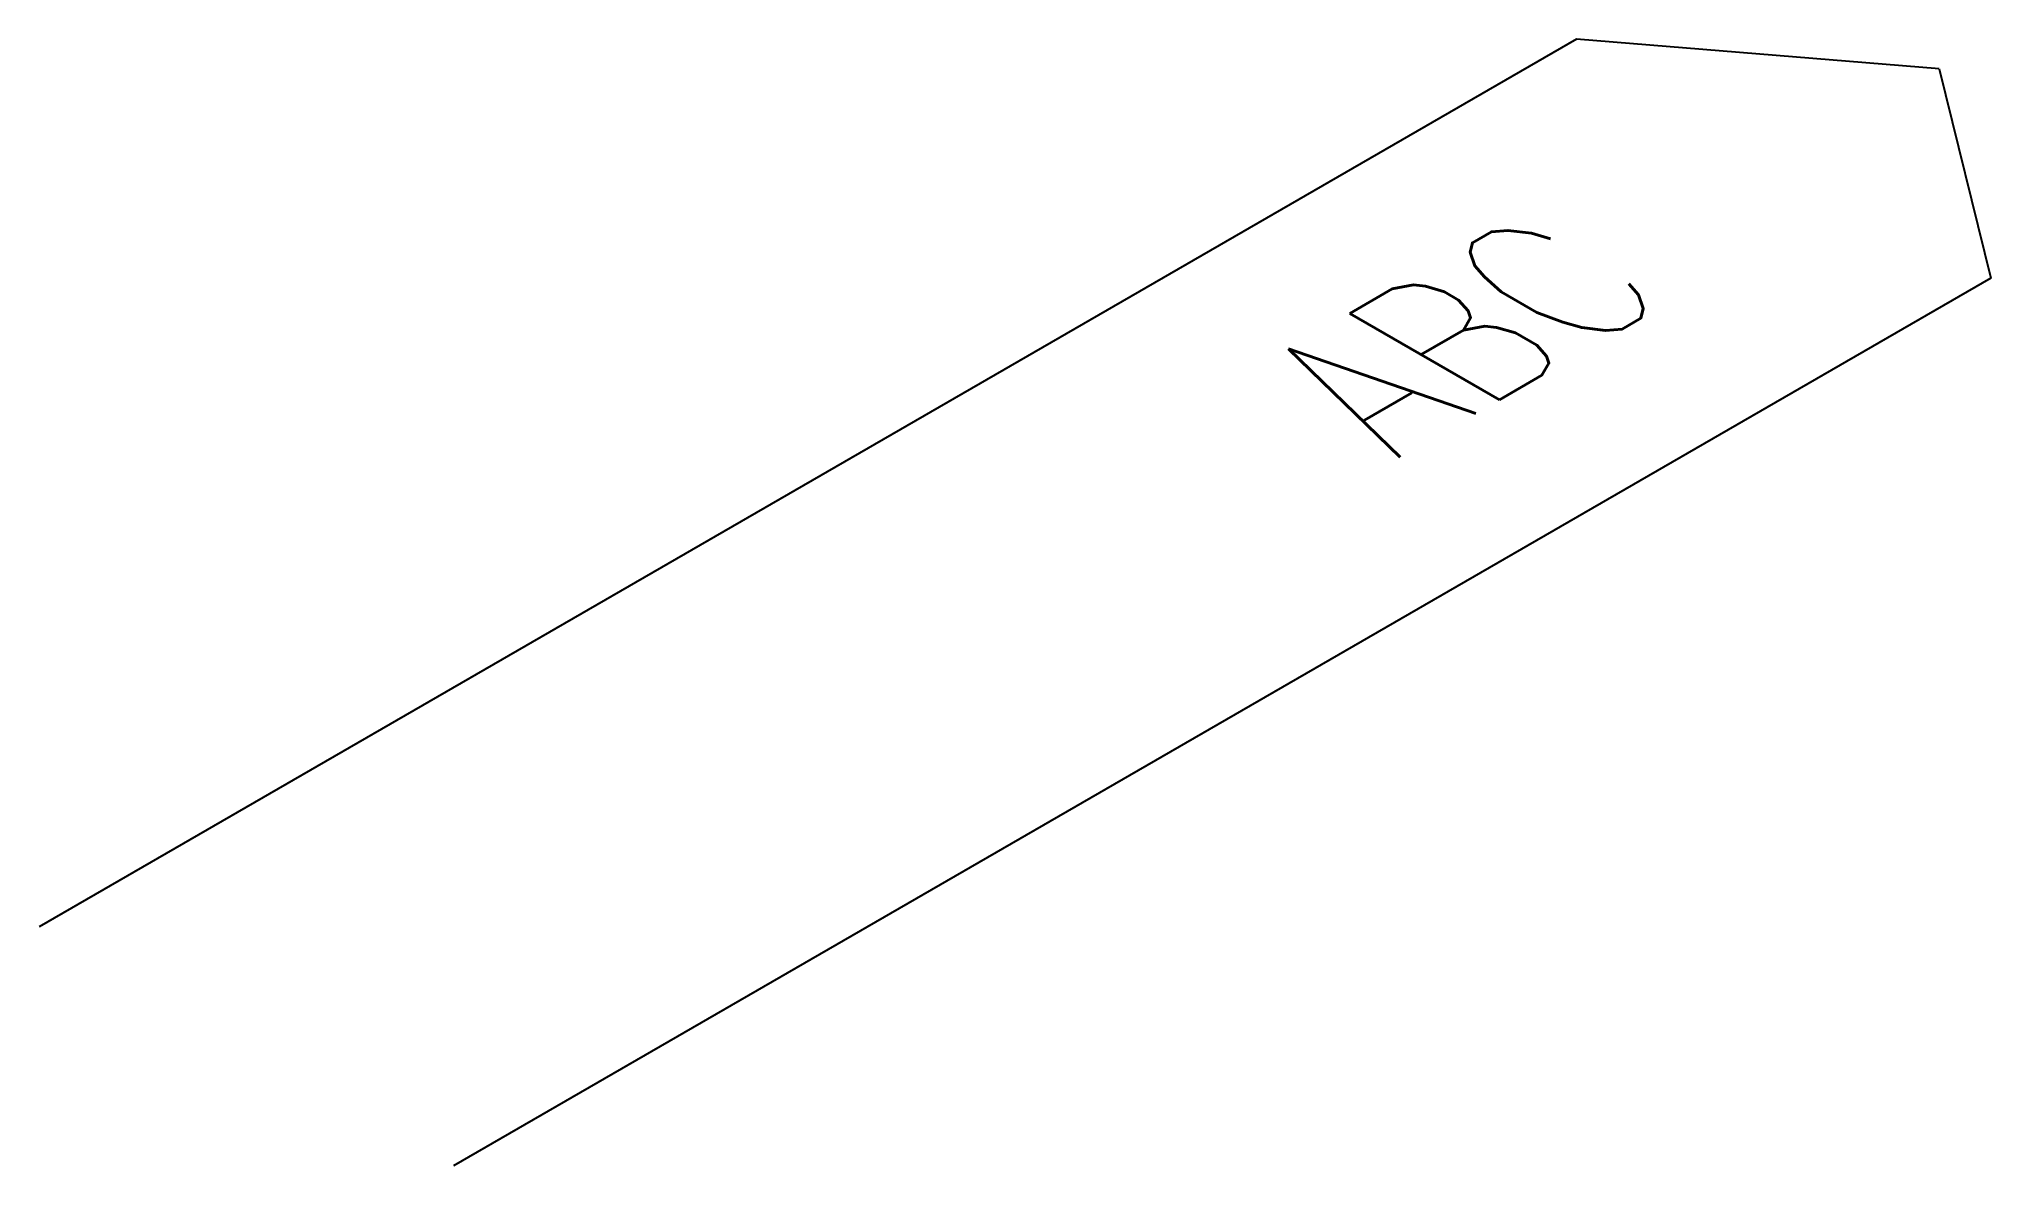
# Model space of a CAD drawing. Header units: millimetres. Extents: x -10130.56 to -10127.3, y -89.81 to -87.93.
import ezdxf
from ezdxf.enums import TextEntityAlignment as Align

# ---------------------------------------------------------------- set-up
doc = ezdxf.new("R2010")
doc.units = ezdxf.units.MM
doc.layers.add('Tub_iso_símbolos', color=2, linetype='Continuous')
doc.styles.add('r80', font='romans.shx')

msp = doc.modelspace()

# ---------------------------------------------------------------- linework, layer by layer
at = {"layer": 'Tub_iso_símbolos', "color": 1}
for p, q in [((-10127.9883, -87.9283), (-10130.5587, -89.4123)), ((-10127.3821, -87.9783), (-10127.9883, -87.9283)), ((-10127.3821, -87.9783), (-10127.2955, -88.3283)), ((-10127.2955, -88.3283), (-10129.8659, -89.8123))]:
    msp.add_line(p, q, dxfattribs=at)

# ---------------------------------------------------------------- texts
at = {"layer": 'Tub_iso_símbolos', "color": 3, "style": 'r80', "oblique": 330, "width": 0.85}
msp.add_text('ABC', height=0.25, rotation=30, dxfattribs=at).set_placement((-10127.8176, -88.3584), align=Align.RIGHT)

doc.saveas('drawing.dxf')
